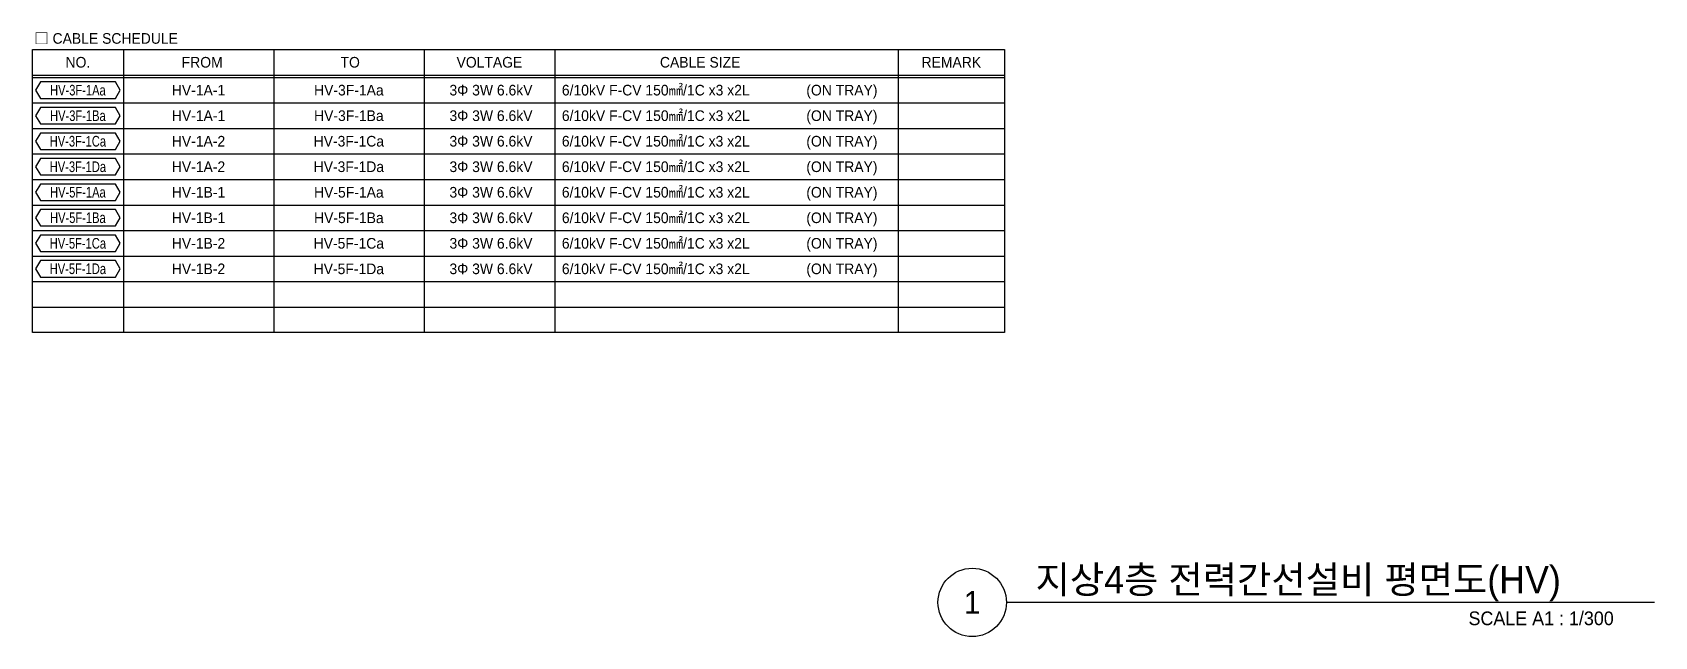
# Model space of a CAD drawing. Header units: millimetres. Extents: x 28900 to 374841, y -351975 to 849955.
# Drawn here: x 28900 to 135622, y 365250 to 405011 of the extents above; entities that cross this region are included whole.
import ezdxf
from ezdxf.enums import TextEntityAlignment as Align

# ---------------------------------------------------------------- set-up
doc = ezdxf.new("R2010")
doc.units = ezdxf.units.MM
doc.header["$LTSCALE"] = 150
for name, color, linetype in [('-----26 Electrical Cable Tray_HV_발전기 B', 103, 'Continuous'), ('-----29 Cable Schedule', 1, 'Continuous'), ('-----29 Indicator', 1, 'Continuous'), ('-----29 주기', 1, 'Continuous'), ('-----30 Text', 2, 'Continuous'), ('-----41 Drawing Title', 2, 'Continuous')]:
    doc.layers.add(name, color=color, linetype=linetype)
doc.styles.add('ELEC', font='Dotum.ttf')

msp = doc.modelspace()

# ---------------------------------------------------------------- linework, layer by layer
at = {"layer": '-----41 Drawing Title', "color": 7}
msp.add_line((135622, 367500), (92978, 367500), dxfattribs=at)
msp.add_circle((90728, 367500), 2250, dxfattribs=at)

# ---------------------------------------------------------------- texts
at = {"layer": '-----41 Drawing Title', "color": 2, "style": 'ELEC'}
msp.add_text('지상4층 전력간선설비 평면도(HV)', height=1800, dxfattribs=at).set_placement((94895, 368100))
at = {"layer": '-----41 Drawing Title', "color": 7, "style": 'ELEC'}
msp.add_text('1', height=1500, dxfattribs=at).set_placement((90728, 367500), align=Align.MIDDLE)
at = {"layer": '-----41 Drawing Title', "style": 'ELEC'}
msp.add_text('SCALE A1 : 1/300', height=900, dxfattribs=at).set_placement((132937, 366000), align=Align.RIGHT)

# ---------------------------------------------------------------- wipeouts: each hides what was drawn before it
at = {"color": 3}
msp.add_wipeout([(28900, 403888), (92854, 403888), (92854, 385252), (28900, 385252)], dxfattribs=at).dxf.layer = '-----26 Electrical Cable Tray_HV_발전기 B'

# ---------------------------------------------------------------- next in the draw order: linework, layer by layer
at = {"layer": '-----29 Cable Schedule'}
for p, q in [((34880, 403888), (34880, 402052)), ((44771, 403888), (44771, 402052)), ((54663, 403888), (54663, 402052)), ((63274, 403888), (63274, 402052)), ((85854, 403888), (85854, 402052))]:
    msp.add_line(p, q, dxfattribs=at)
at = {"layer": '-----29 Cable Schedule', "color": 3}
for p, q in [((28900, 402208), (92854, 402208)), ((28900, 402052), (92854, 402052))]:
    msp.add_line(p, q, dxfattribs=at)
at = {"layer": '-----29 Cable Schedule', "color": 1}
for p, q in [((34880, 402052), (34880, 385252)), ((44771, 402052), (44771, 385252)), ((54663, 402052), (54663, 385252)), ((63274, 402052), (63274, 385252)), ((85854, 402052), (85854, 385252)), ((28900, 400372), (92854, 400372)), ((28900, 398692), (92854, 398692)), ((28900, 397012), (92854, 397012)), ((28900, 395332), (92854, 395332)), ((28900, 393652), (92854, 393652)), ((28900, 391972), (92854, 391972)), ((28900, 390292), (92854, 390292)), ((28900, 388612), (92854, 388612)), ((28900, 386932), (92854, 386932))]:
    msp.add_line(p, q, dxfattribs=at)
at = {"layer": '-----29 Cable Schedule', "color": 3}
msp.add_lwpolyline([(28900, 403888), (92854, 403888), (92854, 385252), (28900, 385252)], close=True, dxfattribs=at)
at = {"layer": '-----29 주기'}
for points in [[(29420, 401751), (29109, 401212), (29420, 400673), (34359, 400673), (34671, 401212), (34359, 401751)], [(29420, 400071), (29109, 399532), (29420, 398993), (34359, 398993), (34671, 399532), (34359, 400071)], [(29420, 398391), (29109, 397852), (29420, 397313), (34359, 397313), (34671, 397852), (34359, 398391)], [(29420, 396711), (29109, 396172), (29420, 395633), (34359, 395633), (34671, 396172), (34359, 396711)], [(29420, 395031), (29109, 394492), (29420, 393953), (34359, 393953), (34671, 394492), (34359, 395031)], [(29420, 393351), (29109, 392812), (29420, 392273), (34359, 392273), (34671, 392812), (34359, 393351)], [(29420, 391671), (29109, 391132), (29420, 390593), (34359, 390593), (34671, 391132), (34359, 391671)], [(29420, 389991), (29109, 389452), (29420, 388913), (34359, 388913), (34671, 389452), (34359, 389991)]]:
    msp.add_lwpolyline(points, close=True, dxfattribs=at)

# ---------------------------------------------------------------- next in the draw order: texts
at = {"layer": '-----29 Indicator', "color": 2, "linetype": 'Continuous', "style": 'ELEC'}
msp.add_text('□ CABLE SCHEDULE', height=700, dxfattribs=at).set_placement((29016, 404616), align=Align.MIDDLE_LEFT)
at = {"layer": '-----30 Text', "style": 'ELEC'}
msp.add_text('NO.', height=700, dxfattribs=at).set_placement((31890, 403048), align=Align.MIDDLE)
for s, p in [('FROM', (40066, 403048)), ('TO', (49806, 403048)), ('VOLTAGE', (58966, 403048)), ('CABLE SIZE', (72831, 403048)), ('REMARK', (89354, 403048))]:
    msp.add_text(s, height=700, dxfattribs=at).set_placement(p, align=Align.MIDDLE_CENTER)
at = {"layer": '-----30 Text', "linetype": 'Continuous', "style": 'ELEC', "width": 0.8}
for s, p in [('HV-3F-1Aa', (31890, 401212)), ('HV-3F-1Ba', (31890, 399532)), ('HV-3F-1Ca', (31890, 397852)), ('HV-3F-1Da', (31890, 396172)), ('HV-5F-1Aa', (31890, 394492)), ('HV-5F-1Ba', (31890, 392812)), ('HV-5F-1Ca', (31890, 391132)), ('HV-5F-1Da', (31890, 389452))]:
    msp.add_text(s, height=700, dxfattribs=at).set_placement(p, align=Align.MIDDLE)
at = {"layer": '-----30 Text', "color": 3, "style": 'ELEC'}
for s, p in [('HV-1A-1', (39826, 401212)), ('HV-3F-1Aa', (49717, 401212)), ('3Φ 3W 6.6kV', (59068, 401212)), ('HV-1A-1', (39826, 399532)), ('HV-3F-1Ba', (49717, 399532)), ('3Φ 3W 6.6kV', (59068, 399532)), ('HV-1A-2', (39826, 397852)), ('HV-3F-1Ca', (49717, 397852)), ('3Φ 3W 6.6kV', (59068, 397852)), ('HV-1A-2', (39826, 396172)), ('HV-3F-1Da', (49717, 396172)), ('3Φ 3W 6.6kV', (59068, 396172)), ('3Φ 3W 6.6kV', (59068, 394492)), ('HV-1B-1', (39826, 394492)), ('HV-5F-1Aa', (49717, 394492)), ('HV-1B-1', (39826, 392812)), ('HV-5F-1Ba', (49717, 392812)), ('3Φ 3W 6.6kV', (59068, 392812)), ('HV-1B-2', (39826, 391132)), ('HV-5F-1Ca', (49717, 391132)), ('3Φ 3W 6.6kV', (59068, 391132)), ('HV-1B-2', (39826, 389452)), ('HV-5F-1Da', (49717, 389452)), ('3Φ 3W 6.6kV', (59068, 389452))]:
    msp.add_text(s, height=700, dxfattribs=at).set_placement(p, align=Align.MIDDLE_CENTER)
for p in [(63731, 401212), (63731, 399532), (63731, 397852), (63731, 396172), (63731, 394492), (63731, 392812), (63731, 391132), (63731, 389452)]:
    msp.add_text('6/10kV F-CV 150㎟/1C x3 x2L', height=700, dxfattribs=at).set_placement(p, align=Align.MIDDLE_LEFT)
for p in [(84496, 401212), (84496, 399532), (84496, 397852), (84496, 396172), (84496, 394492), (84496, 392812), (84496, 391132), (84496, 389452)]:
    msp.add_text('(ON TRAY)', height=700, dxfattribs=at).set_placement(p, align=Align.MIDDLE_RIGHT)

doc.saveas('drawing.dxf')
